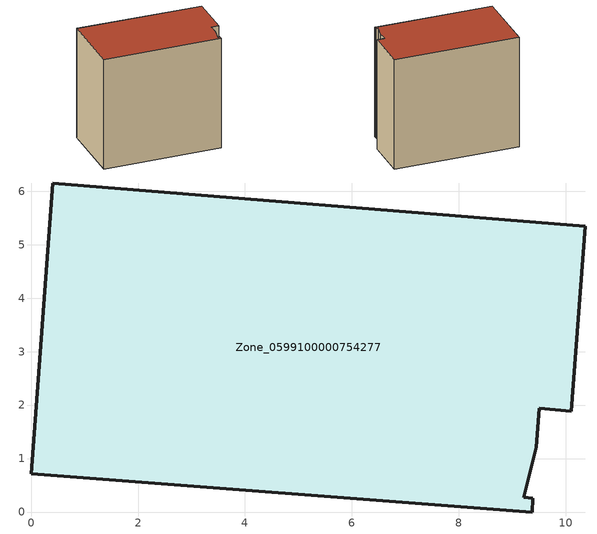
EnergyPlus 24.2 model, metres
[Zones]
Zone_0599100000754277
 floor ground (C_G): 9.21,0.27 9.39,0.26 9.37,0 0,0.71 0.4,6.15 10.37,5.34 10.1,1.89 9.5,1.94 9.45,1.21 z0
 wall outside (C_F): 10.37,5.34 0.4,6.15 0,0.71 9.37,0 9.39,0.26 9.21,0.27 9.45,1.21 9.5,1.94 10.1,1.89 10.37,5.34 z0:9.16
 roof outside (C_R): 9.21,0.27 9.45,1.21 9.5,1.94 10.1,1.89 10.37,5.34 0.4,6.15 0,0.71 9.37,0 9.39,0.26 z9.16
[BUILDING]
Pand.0599100000754277: North Axis=0; Terrain=City; Loads Convergence Tolerance Value=0.04; Temperature Convergence Tolerance Value=0.4; Solar Distribution=FullExterior; Maximum Number of Warmup Days=25; Minimum Number of Warmup Days=1
[Site:Location]
Rotterdam.The.Hague.AP_ZH_NLD Design_Conditions: Latitude=51.96; Longitude=4.45; Time Zone=1; Elevation=-4.5
[SITE:GROUNDTEMPERATURE:BUILDINGSURFACE]
18, 18, 18, 18, 18, 18, 18, 18, 18, 18, 18, 18
[MATERIAL] Thermal Absorptance=0.9; Solar Absorptance=0.7; Visible Absorptance=0.7
Name | Roughness | Thickness | Conductivity | Density | Specific Heat
G.TI.2006-2014 | MediumSmooth | 0.15 | 0.06 | 540 | 1210
F.TI.2006-2014 | Rough | 0.3 | 0.12 | 1920 | 840
R.TI.2006-2014 | MediumRough | 0.2 | 0.08 | 1500 | 1000
[CONSTRUCTION]
C_G: G.TI.2006-2014
C_F: F.TI.2006-2014
C_R: R.TI.2006-2014
[ZONE]
Zone_0599100000754277: Type=1; Multiplier=1; Ceiling Height=Autocalculate; Volume=Autocalculate; Floor Area=autocalculate; Part of Total Floor Area=Yes
[ZONEINFILTRATION:DESIGNFLOWRATE]
Infil_Zone_0599100000754277: Zone or ZoneList or Space or SpaceList=Zone_0599100000754277; Schedule=AlwaysOn; Design Flow Rate Calculation Method=Flow/Area; Flow Rate per Floor Area=0.0015; Constant Term Coefficient=1; Temperature Term Coefficient=0; Velocity Term Coefficient=0; Velocity Squared Term Coefficient=0
[HVACTEMPLATE:ZONE:IDEALLOADSAIRSYSTEM]
Zone_0599100000754277: Maximum Heating Supply Air Temperature=50; Minimum Cooling Supply Air Temperature=13; Maximum Heating Supply Air Humidity Ratio=0.0156; Minimum Cooling Supply Air Humidity Ratio=0.0077; Heating Limit=NoLimit; Cooling Limit=NoLimit; Dehumidification Control Type=ConstantSensibleHeatRatio; Cooling Sensible Heat Ratio=0.7; Dehumidification Setpoint=60; Humidification Control Type=None; Humidification Setpoint=30; Outdoor Air Method=None; Outdoor Air Flow Rate per Person=0.00944; Outdoor Air Flow Rate per Zone Floor Area=0; Outdoor Air Flow Rate per Zone=0; Demand Controlled Ventilation Type=None; Outdoor Air Economizer Type=NoEconomizer; Heat Recovery Type=None; Sensible Heat Recovery Effectiveness=0.7; Latent Heat Recovery Effectiveness=0.65
[ZONECONTROL:THERMOSTAT]
ThermostatControl_Zone_0599100000754277: Zone or ZoneList=Zone_0599100000754277; Control Type Schedule=DualSetpointControlType; Control 1=Thermostat_Zone_0599100000754277; Temperature Difference Between Cutout And Setpoint=0
[THERMOSTATSETPOINT:DUALSETPOINT]
Thermostat_Zone_0599100000754277: Heating Setpoint Temperature Schedule=HeatingSetpoint_Zone_0599100000754277; Cooling Setpoint Temperature Schedule=CoolingSetpoint_Zone_0599100000754277
[SCHEDULE:COMPACT]
HeatingSetpoint_Zone_0599100000754277: Through: 12/31, For: AllDays, Until: 24:00, 21
CoolingSetpoint_Zone_0599100000754277: Through: 12/31, For: AllDays, Until: 24:00, 24
DualSetpointControlType: Through: 12/31, For: AllDays, Until: 24:00, 4
AlwaysOn: Through: 12/31, For: AllDays, Until: 24:00, 1
